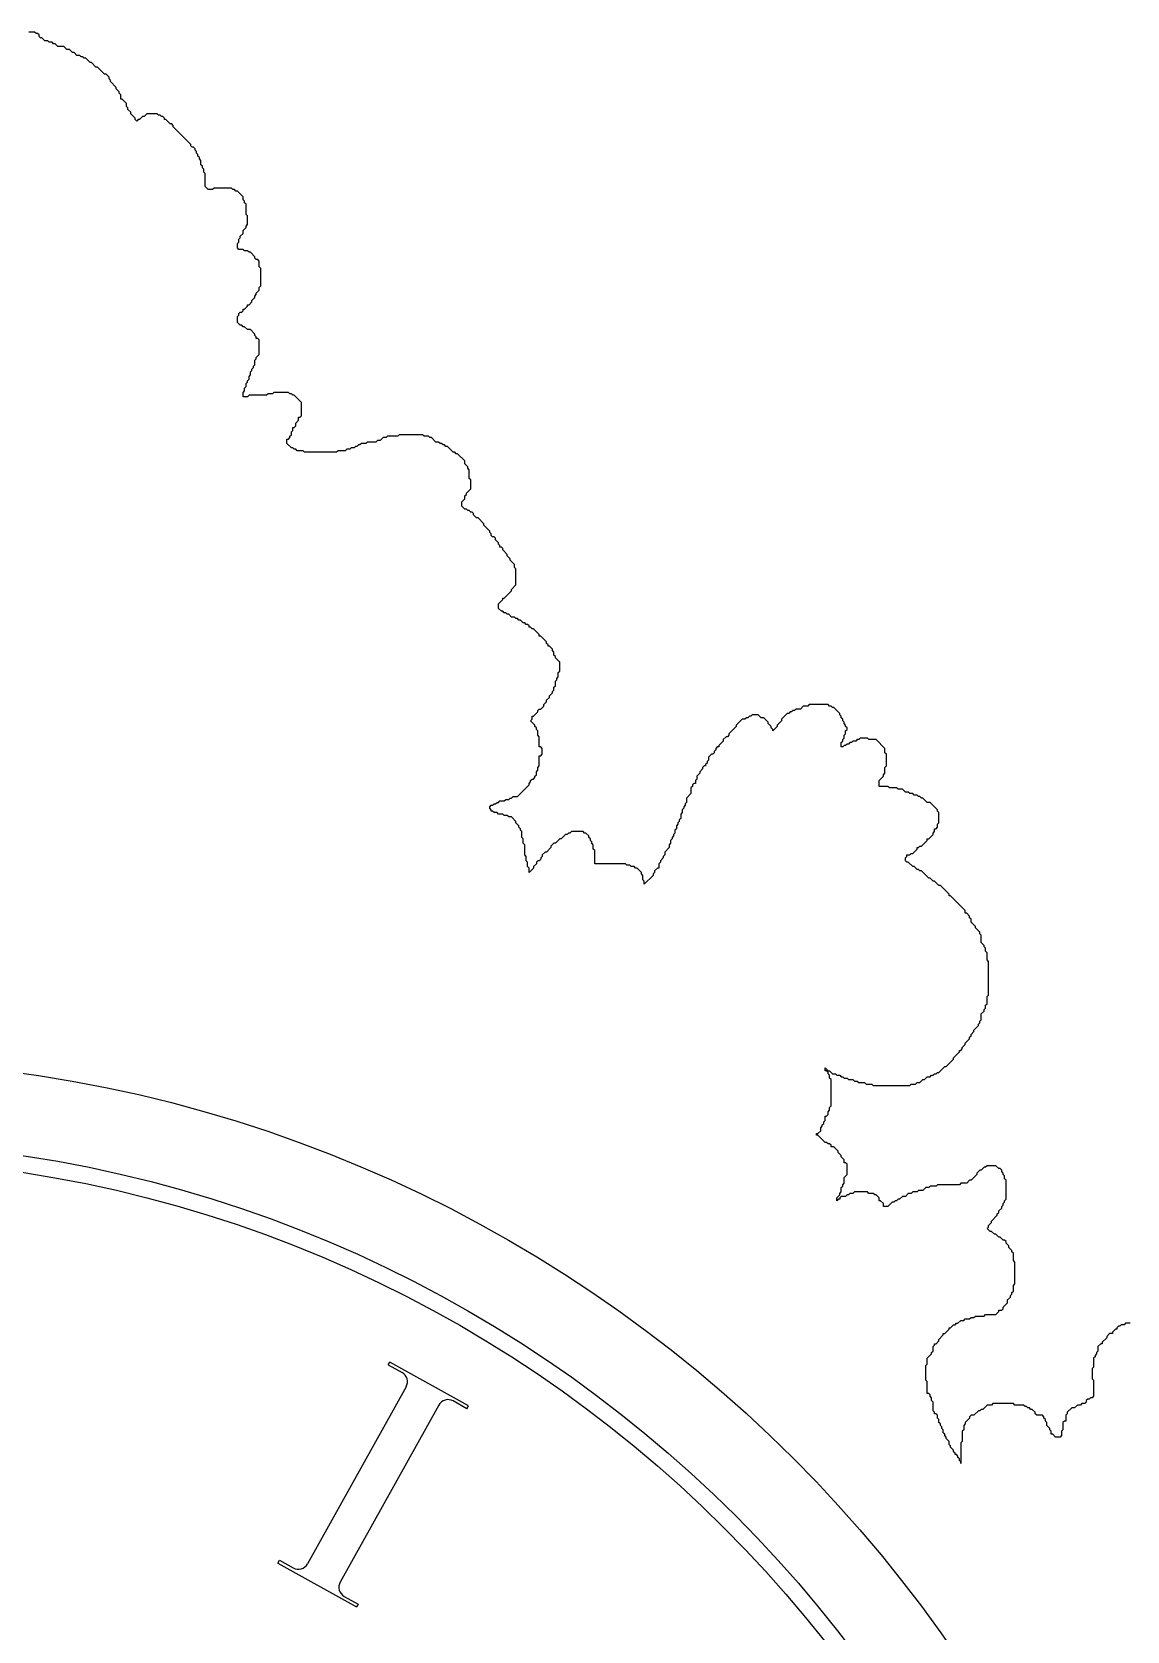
# Model space of a CAD drawing. Header units: millimetres. Extents: x 4238 to 14021, y -44 to 5418.
# Drawn here: x 4818.5 to 5081.2, y 4696.9 to 5080.5 of the extents above; entities that cross this region are included whole.
import ezdxf

# ---------------------------------------------------------------- set-up
doc = ezdxf.new("R2010")
doc.units = ezdxf.units.MM
doc.layers.add('cad-block.com', color=250, linetype='Continuous')

# ---------------------------------------------------------------- blocks, each defined once
blk = doc.blocks.new('street clock_side_cad-block.com')
at = {"color": 0}
for p, q in [((132.45, 3640.99), (132.82, 3641.65)), ((132.45, 3640.99), (135.77, 3639.14)), ((151.69, 3631.14), (132.82, 3641.65)), ((136.74, 3635.7), (113.1, 3593.26)), ((144.56, 3631.35), (120.92, 3588.9)), ((151.32, 3630.48), (148, 3632.33)), ((151.32, 3630.48), (151.69, 3631.14)), ((105.97, 3593.46), (106.34, 3594.13)), ((106.34, 3594.13), (109.66, 3592.28)), ((105.97, 3593.46), (124.84, 3582.95)), ((121.89, 3585.46), (125.21, 3583.61)), ((125.21, 3583.61), (124.84, 3582.95))]:
    blk.add_line(p, q, dxfattribs=at)
blk.add_lwpolyline([(310.45, 3650.96), (309.4, 3650.96), (309.05, 3650.61), (308.35, 3650.61), (308, 3650.26), (307.65, 3650.26), (307.3, 3649.91), (307.3, 3649.56), (306.95, 3649.56), (306.25, 3648.86), (306.25, 3648.51), (305.55, 3648.51), (304.85, 3647.81), (304.85, 3647.46), (303.8, 3646.41), (303.8, 3646.06), (303.45, 3646.06), (302.75, 3645.36), (302.75, 3644.31), (302.4, 3643.96), (302.4, 3643.61), (302.05, 3643.26), (302.05, 3642.91), (301.7, 3642.56), (301.7, 3640.46), (301.35, 3640.11), (301.35, 3637.66), (301.7, 3637.31), (301.7, 3633.46), (301.35, 3633.11), (301, 3633.11), (300.65, 3632.76), (300.3, 3632.76), (299.95, 3632.41), (299.95, 3632.06), (299.6, 3631.71), (298.9, 3631.71), (298.55, 3631.36), (297.85, 3631.36), (297.15, 3630.66), (296.45, 3630.66), (295.4, 3629.61), (295.4, 3629.26), (295.05, 3628.91), (295.05, 3627.51), (294.7, 3627.51), (294.35, 3627.16), (294.35, 3625.41), (294, 3625.06), (294, 3624.01), (293.65, 3623.66), (292.6, 3623.66), (291.9, 3624.36), (291.55, 3624.36), (291.55, 3625.06), (291.2, 3625.41), (291.2, 3625.76), (290.5, 3626.46), (290.5, 3627.16), (290.15, 3627.51), (290.15, 3627.86), (289.8, 3628.21), (289.8, 3628.56), (289.45, 3628.91), (288.05, 3628.91), (287.7, 3629.26), (287.7, 3629.61), (287, 3630.31), (286.65, 3630.31), (286.3, 3630.66), (285.95, 3630.66), (285.6, 3631.01), (285.25, 3631.01), (284.9, 3631.36), (282.8, 3631.36), (282.45, 3631.71), (277.55, 3631.71), (277.2, 3631.36), (276.15, 3631.36), (275.1, 3630.31), (274.75, 3630.31), (274.4, 3629.96), (274.05, 3629.96), (273, 3628.91), (272.3, 3628.91), (271.95, 3628.56), (271.95, 3628.21), (270.9, 3627.16), (270.9, 3626.81), (270.55, 3626.46), (270.55, 3625.41), (270.2, 3625.06), (270.2, 3622.61), (269.85, 3622.26), (269.85, 3617.36), (269.85, 3617.71), (269.5, 3618.06), (269.5, 3618.41), (269.15, 3618.76), (269.15, 3619.11), (268.8, 3619.46), (268.45, 3619.46), (268.45, 3619.81), (268.1, 3620.16), (268.1, 3620.51), (267.4, 3621.21), (267.4, 3621.56), (267.05, 3621.91), (267.05, 3622.61), (266.35, 3623.31), (266.35, 3623.66), (266, 3624.01), (266, 3624.36), (265.65, 3624.71), (265.65, 3625.41), (265.3, 3625.76), (265.3, 3626.11), (264.95, 3626.46), (264.95, 3626.81), (264.6, 3627.16), (264.6, 3627.86), (264.25, 3628.21), (264.25, 3628.91), (263.9, 3629.26), (263.55, 3629.26), (263.55, 3629.61), (263.2, 3629.96), (263.2, 3632.06), (262.85, 3632.41), (262.85, 3633.11), (262.5, 3633.46), (262.5, 3633.81), (262.15, 3634.16), (261.8, 3634.16), (261.8, 3636.96), (261.45, 3637.31), (261.45, 3640.81), (261.8, 3641.16), (261.8, 3642.56), (262.85, 3643.61), (262.85, 3643.96), (263.2, 3644.31), (263.2, 3645.36), (263.55, 3645.71), (263.55, 3646.06), (263.9, 3646.06), (264.6, 3646.76), (264.6, 3647.11), (265.65, 3648.16), (265.65, 3648.51), (266, 3648.51), (267.05, 3649.56), (267.05, 3649.91), (267.4, 3649.91), (268.1, 3650.61), (268.45, 3650.61), (268.8, 3650.96), (269.15, 3650.96), (269.85, 3651.66), (270.55, 3651.66), (270.9, 3652.01), (271.95, 3652.01), (272.3, 3652.36), (273, 3652.36), (273.35, 3652.71), (275.45, 3652.71), (275.8, 3653.06), (278.25, 3653.06), (278.95, 3653.76), (278.95, 3654.11), (279.65, 3654.11), (280, 3654.46), (280, 3654.81), (281.05, 3655.86), (281.05, 3656.56), (281.75, 3657.26), (281.75, 3657.61), (282.1, 3657.96), (282.1, 3658.31), (282.45, 3658.66), (282.45, 3660.06), (282.8, 3660.41), (282.8, 3665.66), (282.45, 3666.01), (282.45, 3667.76), (282.1, 3668.11), (282.1, 3668.46), (281.4, 3669.16), (281.4, 3669.51), (280.7, 3670.21), (280.7, 3670.56), (280.35, 3670.91), (280, 3670.91), (279.3, 3671.61), (278.95, 3671.61), (278.25, 3672.31), (277.9, 3672.31), (277.2, 3673.01), (276.85, 3673.01), (276.15, 3673.71), (276.5, 3674.06), (276.5, 3674.41), (277.2, 3675.11), (277.2, 3675.46), (278.6, 3676.86), (278.6, 3677.21), (278.95, 3677.56), (278.95, 3677.91), (279.65, 3678.61), (279.65, 3678.96), (280, 3679.31), (280, 3679.66), (280.35, 3680.01), (280.35, 3680.36), (280.7, 3680.71), (280.7, 3685.26), (280.35, 3685.61), (280.35, 3686.31), (280, 3686.66), (280, 3687.01), (279.65, 3687.36), (279.65, 3687.71), (279.3, 3688.06), (278.95, 3688.06), (278.25, 3688.76), (276.15, 3688.76), (275.8, 3688.41), (275.45, 3688.41), (274.75, 3687.71), (274.4, 3687.71), (273.7, 3687.01), (273.7, 3686.66), (272.3, 3685.26), (271.95, 3685.26), (271.25, 3684.56), (269.85, 3684.56), (269.5, 3684.21), (264.25, 3684.21), (263.9, 3683.86), (262.5, 3683.86), (262.15, 3683.51), (261.45, 3683.51), (260.75, 3682.81), (259.7, 3682.81), (259.35, 3682.46), (258.3, 3682.46), (257.95, 3682.11), (257.25, 3682.11), (256.55, 3681.41), (255.85, 3681.41), (255.15, 3680.71), (254.8, 3680.71), (254.45, 3680.36), (254.1, 3680.36), (253.75, 3680.01), (253.4, 3680.01), (252.35, 3678.96), (251.3, 3678.96), (251.3, 3679.66), (250.6, 3680.36), (250.25, 3680.36), (250.25, 3681.06), (249.55, 3681.76), (249.2, 3681.76), (248.85, 3682.11), (247.8, 3682.11), (247.45, 3682.46), (244.3, 3682.46), (243.95, 3682.11), (243.25, 3682.11), (242.9, 3681.76), (242.55, 3681.76), (242.2, 3681.41), (241.15, 3681.41), (240.8, 3681.06), (240.8, 3680.71), (240.45, 3680.71), (240.1, 3680.36), (240.1, 3681.06), (240.8, 3681.76), (240.8, 3682.11), (241.15, 3682.46), (241.15, 3683.51), (241.5, 3683.86), (241.5, 3684.21), (241.85, 3684.56), (241.85, 3685.96), (242.55, 3686.66), (242.55, 3689.11), (242.2, 3689.46), (241.85, 3689.46), (241.85, 3690.16), (241.15, 3690.86), (241.15, 3691.21), (240.45, 3691.91), (240.45, 3692.26), (239.4, 3693.31), (238.7, 3693.31), (238.7, 3693.66), (238.35, 3694.01), (238, 3694.01), (237.65, 3694.36), (237.3, 3694.36), (235.55, 3696.11), (235.2, 3696.11), (235.2, 3696.46), (235.55, 3696.46), (236.25, 3697.16), (236.25, 3697.86), (236.6, 3698.21), (236.6, 3698.56), (236.95, 3698.91), (236.95, 3699.26), (237.3, 3699.61), (237.3, 3700.66), (237.65, 3700.66), (238, 3701.01), (238, 3701.71), (238.35, 3702.06), (238.35, 3702.76), (238.7, 3703.11), (238.7, 3709.41), (238.35, 3709.76), (238.35, 3710.46), (238, 3710.81), (238, 3711.16), (237.65, 3711.51), (237.3, 3711.51), (237.3, 3712.21), (238, 3711.51), (238.35, 3711.51), (239.05, 3710.81), (239.75, 3710.81), (240.1, 3710.46), (240.8, 3710.46), (241.15, 3710.11), (241.5, 3710.11), (241.85, 3709.76), (242.55, 3709.76), (242.9, 3709.41), (243.95, 3709.41), (244.3, 3709.06), (245, 3709.06), (245.35, 3708.71), (246.75, 3708.71), (247.1, 3708.36), (248.5, 3708.36), (248.85, 3708.01), (257.6, 3708.01), (257.95, 3708.36), (259, 3708.36), (259.35, 3708.71), (260.05, 3708.71), (260.75, 3709.41), (261.1, 3709.41), (261.8, 3710.11), (262.5, 3710.11), (262.85, 3710.46), (263.2, 3710.46), (263.55, 3710.81), (263.9, 3710.81), (264.25, 3711.16), (264.6, 3711.16), (266, 3712.56), (266.35, 3712.56), (268.1, 3714.31), (268.1, 3714.66), (269.5, 3716.06), (269.5, 3716.41), (269.85, 3716.41), (270.2, 3716.76), (270.2, 3717.11), (270.9, 3717.81), (270.9, 3718.16), (271.95, 3719.21), (271.95, 3719.56), (272.3, 3719.91), (272.3, 3720.26), (273, 3720.96), (273, 3721.31), (274.05, 3722.36), (274.05, 3722.71), (274.4, 3723.06), (274.4, 3723.41), (274.75, 3723.76), (274.75, 3725.16), (275.45, 3725.86), (275.45, 3726.21), (275.8, 3726.56), (275.8, 3727.26), (276.15, 3727.61), (276.15, 3729.36), (276.5, 3729.71), (276.5, 3737.76), (276.15, 3738.11), (276.15, 3739.86), (275.8, 3740.21), (275.8, 3740.91), (275.45, 3741.26), (275.45, 3741.61), (274.75, 3742.31), (274.75, 3744.06), (274.4, 3744.41), (274.4, 3744.76), (273.35, 3745.81), (273.35, 3746.16), (272.3, 3747.21), (272.3, 3747.91), (271.95, 3748.26), (271.95, 3748.61), (271.25, 3749.31), (270.9, 3749.31), (270.9, 3750.01), (267.4, 3753.51), (267.05, 3753.51), (267.05, 3753.86), (264.95, 3755.96), (264.6, 3755.96), (263.55, 3757.01), (263.2, 3757.01), (262.5, 3757.71), (262.15, 3757.71), (260.4, 3759.46), (260.05, 3759.46), (259.7, 3759.81), (259.35, 3759.81), (258.65, 3760.51), (258.3, 3760.51), (257.25, 3761.56), (256.9, 3761.56), (256.55, 3761.91), (256.55, 3762.61), (256.9, 3762.96), (256.9, 3763.31), (257.6, 3763.31), (257.95, 3763.66), (258.3, 3763.66), (259.35, 3764.71), (259.35, 3765.06), (259.7, 3765.06), (260.05, 3765.41), (260.4, 3765.41), (261.8, 3766.81), (261.8, 3767.16), (262.15, 3767.16), (263.2, 3768.21), (263.2, 3768.56), (263.55, 3768.91), (263.55, 3769.61), (263.9, 3769.61), (264.25, 3769.96), (264.25, 3770.66), (264.6, 3771.01), (264.6, 3773.46), (264.25, 3773.81), (264.25, 3774.16), (262.5, 3775.91), (261.8, 3775.91), (260.75, 3776.96), (260.4, 3776.96), (260.05, 3777.31), (259.7, 3777.31), (259.35, 3777.66), (258.65, 3777.66), (258.3, 3778.01), (257.6, 3778.01), (257.25, 3778.36), (256.55, 3778.36), (255.85, 3779.06), (254.8, 3779.06), (254.45, 3779.41), (252.7, 3779.41), (252.35, 3779.76), (250.25, 3779.76), (250.25, 3781.16), (251.3, 3782.21), (251.3, 3782.56), (251.65, 3782.91), (251.65, 3784.31), (252, 3784.66), (252, 3787.46), (251.65, 3787.81), (251.65, 3788.86), (249.55, 3790.96), (247.8, 3790.96), (247.45, 3791.31), (245.7, 3791.31), (245.35, 3790.96), (245, 3790.96), (244.65, 3790.61), (243.95, 3790.61), (243.6, 3790.26), (243.25, 3790.26), (242.9, 3789.91), (242.55, 3789.91), (242.2, 3789.56), (241.85, 3789.56), (241.5, 3789.21), (241.15, 3789.21), (241.15, 3790.26), (241.5, 3790.61), (241.5, 3790.96), (241.85, 3791.31), (241.85, 3792.01), (242.2, 3792.36), (242.2, 3793.06), (242.55, 3793.41), (242.55, 3793.76), (242.2, 3794.11), (242.2, 3794.46), (241.85, 3794.81), (241.85, 3795.16), (241.5, 3795.51), (241.5, 3795.86), (241.15, 3796.21), (241.15, 3796.56), (240.8, 3796.91), (240.8, 3797.26), (239.4, 3798.66), (239.05, 3798.66), (238.7, 3799.01), (238.35, 3799.01), (238, 3799.36), (233.45, 3799.36), (233.1, 3799.01), (232.05, 3799.01), (231.35, 3798.31), (230.3, 3798.31), (229.95, 3797.96), (229.6, 3797.96), (229.25, 3797.61), (228.9, 3797.61), (228.55, 3797.26), (228.2, 3797.26), (226.8, 3795.86), (226.8, 3795.51), (225.75, 3794.46), (225.75, 3794.11), (224.7, 3793.06), (224.7, 3793.41), (224.35, 3793.76), (224.35, 3794.11), (223.65, 3794.81), (223.65, 3795.16), (222.6, 3796.21), (221.9, 3796.21), (221.2, 3796.91), (219.8, 3796.91), (219.45, 3796.56), (219.1, 3796.56), (218.75, 3796.21), (218.4, 3796.21), (218.05, 3795.86), (217.35, 3795.86), (215.95, 3794.46), (215.95, 3794.11), (214.2, 3792.36), (214.2, 3792.01), (213.85, 3791.66), (213.5, 3791.66), (212.8, 3790.96), (212.8, 3790.61), (211.75, 3789.56), (211.75, 3789.21), (211.4, 3789.21), (211.05, 3788.86), (211.05, 3788.51), (210.7, 3788.16), (210.7, 3787.81), (210.35, 3787.46), (210, 3787.46), (209.3, 3786.76), (209.3, 3786.06), (208.95, 3785.71), (208.95, 3785.36), (208.6, 3785.01), (208.6, 3784.66), (208.25, 3784.66), (207.9, 3784.31), (207.9, 3783.96), (207.2, 3783.26), (207.2, 3782.91), (206.5, 3782.21), (206.5, 3781.51), (206.15, 3781.16), (206.15, 3780.46), (205.8, 3780.46), (205.45, 3780.11), (205.45, 3779.76), (205.1, 3779.41), (205.1, 3778.01), (204.05, 3776.96), (204.05, 3775.91), (203.7, 3775.56), (203.7, 3775.21), (203.35, 3774.86), (203.35, 3774.51), (203, 3774.16), (203, 3773.46), (202.65, 3773.11), (202.65, 3772.06), (202.3, 3771.71), (202.3, 3771.36), (201.95, 3771.01), (201.95, 3770.66), (201.6, 3770.31), (201.6, 3769.61), (201.25, 3769.26), (201.25, 3768.56), (200.9, 3768.21), (200.9, 3767.86), (200.55, 3767.51), (200.55, 3767.16), (200.2, 3766.81), (200.2, 3766.11), (199.85, 3765.76), (199.85, 3765.06), (198.8, 3764.01), (198.8, 3763.31), (198.45, 3762.96), (198.45, 3762.61), (197.75, 3761.91), (197.75, 3761.56), (197.4, 3761.21), (197.4, 3760.16), (197.05, 3760.16), (196.35, 3759.46), (196.35, 3759.11), (196, 3758.76), (196, 3758.41), (193.9, 3756.31), (193.9, 3757.01), (193.55, 3757.36), (193.55, 3758.41), (193.2, 3758.76), (193.2, 3759.11), (192.15, 3760.16), (191.8, 3760.16), (191.45, 3760.51), (190.75, 3760.51), (190.4, 3760.86), (189.7, 3760.86), (189.35, 3761.21), (182, 3761.21), (182, 3764.36), (181.65, 3764.71), (181.65, 3765.76), (181.3, 3766.11), (181.3, 3766.46), (180.95, 3766.81), (180.95, 3767.16), (180.6, 3767.51), (180.6, 3767.86), (179.9, 3768.56), (179.55, 3768.56), (179.2, 3768.91), (176.4, 3768.91), (176.05, 3768.56), (175.7, 3768.56), (175.35, 3768.21), (175, 3768.21), (173.95, 3767.16), (173.6, 3767.16), (172.55, 3766.11), (172.2, 3766.11), (171.5, 3765.41), (171.5, 3765.06), (170.45, 3764.01), (170.1, 3764.01), (169.4, 3763.31), (169.4, 3762.96), (169.05, 3762.61), (169.05, 3762.26), (168.7, 3761.91), (168.35, 3761.91), (168, 3761.56), (168, 3761.21), (167.3, 3760.51), (167.3, 3760.16), (166.25, 3759.11), (166.25, 3760.16), (165.9, 3760.51), (165.9, 3761.56), (165.55, 3761.91), (165.55, 3762.96), (165.2, 3763.31), (165.2, 3765.76), (164.85, 3766.11), (164.85, 3767.16), (164.5, 3767.51), (164.5, 3768.91), (164.15, 3769.26), (164.15, 3769.61), (163.8, 3769.96), (163.8, 3770.31), (163.1, 3771.01), (163.1, 3771.36), (162.05, 3772.41), (161.35, 3772.41), (161, 3772.76), (160.3, 3772.76), (159.95, 3773.11), (158.9, 3773.11), (158.55, 3773.46), (157.85, 3773.46), (157.5, 3773.81), (157.15, 3773.81), (157.15, 3774.16), (156.8, 3774.51), (156.8, 3774.86), (157.15, 3775.21), (157.5, 3775.21), (157.85, 3775.56), (158.2, 3775.56), (158.55, 3775.91), (158.9, 3775.91), (159.25, 3776.26), (160.3, 3776.26), (160.65, 3776.61), (161.35, 3776.61), (161.7, 3776.96), (162.05, 3776.96), (162.4, 3777.31), (163.45, 3777.31), (166.25, 3780.11), (166.25, 3780.46), (166.6, 3780.81), (166.6, 3781.16), (166.95, 3781.51), (167.3, 3781.51), (167.65, 3781.86), (167.65, 3782.21), (168, 3782.56), (168, 3783.26), (168.35, 3783.61), (168.35, 3784.31), (168.7, 3784.66), (168.7, 3787.11), (169.05, 3787.11), (169.4, 3787.46), (169.4, 3788.86), (169.05, 3789.21), (168.7, 3789.21), (168.7, 3791.66), (168.35, 3792.01), (168.35, 3793.06), (168, 3793.41), (168, 3793.76), (167.65, 3794.11), (167.65, 3794.46), (166.6, 3795.51), (166.95, 3795.86), (166.95, 3796.56), (167.3, 3796.56), (168.35, 3797.61), (168.35, 3797.96), (168.7, 3798.31), (169.05, 3798.31), (169.75, 3799.01), (169.75, 3799.36), (170.45, 3800.06), (170.45, 3800.41), (171.15, 3801.11), (171.15, 3801.46), (171.85, 3802.16), (171.85, 3802.51), (172.2, 3802.86), (172.2, 3803.56), (172.55, 3803.91), (172.55, 3804.96), (172.9, 3805.31), (172.9, 3805.66), (173.25, 3806.01), (173.25, 3807.06), (173.6, 3807.41), (173.6, 3809.51), (172.55, 3810.56), (172.55, 3810.91), (172.2, 3811.26), (172.2, 3811.96), (171.85, 3812.31), (171.85, 3812.66), (171.15, 3813.36), (170.8, 3813.36), (170.8, 3813.71), (170.45, 3814.06), (170.45, 3814.41), (169.05, 3815.81), (168.7, 3815.81), (168.7, 3816.16), (167.3, 3817.56), (166.95, 3817.56), (166.6, 3817.91), (166.25, 3817.91), (166.25, 3818.26), (165.9, 3818.61), (165.55, 3818.61), (165.2, 3818.96), (164.85, 3818.96), (164.15, 3819.66), (163.8, 3819.66), (163.45, 3820.01), (163.1, 3820.01), (162.75, 3820.36), (162.05, 3820.36), (161.35, 3821.06), (161, 3821.06), (160.65, 3821.41), (160.3, 3821.41), (159.95, 3821.76), (159.6, 3821.76), (158.9, 3822.46), (158.9, 3823.51), (159.95, 3824.56), (159.95, 3824.91), (160.3, 3824.91), (162.05, 3826.66), (162.05, 3827.01), (163.1, 3828.06), (163.1, 3831.91), (162.75, 3832.26), (162.75, 3832.96), (161.7, 3834.01), (161.7, 3834.36), (161, 3835.06), (161, 3835.41), (159.95, 3836.46), (159.95, 3836.81), (159.6, 3837.16), (159.25, 3837.16), (159.25, 3837.51), (158.9, 3837.86), (158.9, 3838.21), (158.2, 3838.91), (158.2, 3839.26), (157.85, 3839.61), (157.5, 3839.61), (157.15, 3839.96), (157.15, 3840.31), (156.8, 3840.66), (156.8, 3841.01), (155.4, 3842.41), (155.4, 3842.76), (154, 3844.16), (153.65, 3844.16), (152.95, 3844.86), (152.95, 3845.21), (152.6, 3845.56), (152.25, 3845.56), (151.9, 3845.91), (151.55, 3845.91), (151.2, 3846.26), (150.85, 3846.26), (150.15, 3846.96), (150.15, 3848.01), (150.85, 3848.71), (150.85, 3849.41), (151.2, 3849.76), (151.2, 3850.11), (152.25, 3851.16), (152.25, 3853.26), (151.9, 3853.61), (151.9, 3855.71), (151.55, 3856.06), (151.55, 3856.41), (150.85, 3857.11), (150.85, 3857.81), (149.1, 3859.56), (148.75, 3859.56), (148.4, 3859.91), (148.05, 3859.91), (146.65, 3861.31), (146.3, 3861.31), (145.95, 3861.66), (145.6, 3861.66), (145.25, 3862.01), (144.9, 3862.01), (144.55, 3862.36), (143.85, 3862.36), (142.8, 3863.41), (142.45, 3863.41), (142.1, 3863.76), (141.05, 3863.76), (140.7, 3864.11), (135.1, 3864.11), (134.75, 3863.76), (132.3, 3863.76), (131.95, 3863.41), (131.25, 3863.41), (130.55, 3862.71), (129.85, 3862.71), (129.5, 3862.36), (127.4, 3862.36), (127.05, 3862.01), (126, 3862.01), (125.65, 3861.66), (125.3, 3861.66), (124.95, 3861.31), (124.6, 3861.31), (124.25, 3860.96), (123.55, 3860.96), (123.2, 3860.61), (122.5, 3860.61), (122.15, 3860.26), (120.4, 3860.26), (120.05, 3859.91), (112.35, 3859.91), (112, 3860.26), (110.6, 3860.26), (110.25, 3860.61), (109.9, 3860.61), (109.55, 3860.96), (109.2, 3860.96), (108.15, 3862.01), (108.15, 3863.06), (108.5, 3863.06), (108.85, 3863.41), (108.85, 3863.76), (109.2, 3864.11), (109.2, 3864.81), (109.55, 3865.16), (109.55, 3865.86), (109.9, 3865.86), (110.25, 3866.21), (110.25, 3866.91), (110.95, 3867.61), (110.95, 3868.31), (111.3, 3868.31), (111.65, 3868.66), (111.65, 3871.81), (109.9, 3873.56), (109.55, 3873.56), (109.2, 3873.91), (108.85, 3873.91), (108.5, 3874.26), (105, 3874.26), (104.65, 3873.91), (103.6, 3873.91), (103.25, 3873.56), (99.05, 3873.56), (98.7, 3873.21), (97.65, 3873.21), (97.65, 3874.26), (98, 3874.61), (98, 3875.31), (98.35, 3875.66), (98.35, 3876.36), (98.7, 3876.71), (98.7, 3877.06), (99.05, 3877.41), (99.05, 3878.11), (99.4, 3878.46), (99.4, 3879.16), (99.75, 3879.51), (99.75, 3879.86), (100.1, 3880.21), (100.1, 3880.56), (100.45, 3880.91), (100.45, 3881.96), (100.8, 3882.31), (100.8, 3882.66), (101.5, 3883.36), (101.5, 3886.86), (101.15, 3887.21), (100.8, 3887.21), (100.8, 3887.56), (100.45, 3887.91), (100.45, 3888.26), (99.4, 3889.31), (98.7, 3889.31), (98, 3890.01), (97.65, 3890.01), (97.3, 3890.36), (96.95, 3890.36), (96.25, 3891.06), (96.25, 3892.46), (96.6, 3892.81), (96.6, 3893.16), (96.95, 3893.51), (97.3, 3893.51), (97.65, 3893.86), (97.65, 3894.21), (98, 3894.21), (98.7, 3894.91), (98.7, 3895.26), (99.05, 3895.26), (99.75, 3895.96), (99.75, 3896.31), (100.45, 3897.01), (100.45, 3897.36), (100.8, 3897.71), (100.8, 3898.06), (101.5, 3898.76), (101.5, 3899.46), (101.85, 3899.81), (101.85, 3904.01), (101.5, 3904.36), (101.5, 3905.76), (101.15, 3906.11), (100.8, 3906.11), (100.45, 3906.46), (100.45, 3906.81), (99.4, 3907.86), (99.05, 3907.86), (98.7, 3908.21), (98, 3908.21), (97.65, 3908.56), (96.6, 3908.56), (96.25, 3908.91), (96.25, 3909.96), (96.6, 3910.31), (96.6, 3911.01), (96.95, 3911.36), (96.95, 3911.71), (97.65, 3912.41), (97.65, 3913.11), (98.35, 3913.81), (98.35, 3914.16), (98.7, 3914.51), (98.7, 3916.61), (98.35, 3916.96), (98.35, 3919.41), (98, 3919.76), (98, 3920.11), (97.65, 3920.46), (97.65, 3921.16), (96.25, 3922.56), (95.9, 3922.56), (95.55, 3922.91), (95.2, 3922.91), (94.85, 3923.26), (90.65, 3923.26), (90.3, 3922.91), (89.25, 3922.91), (88.55, 3923.61), (88.55, 3926.76), (88.2, 3927.11), (88.2, 3927.81), (87.85, 3928.16), (87.85, 3928.51), (87.5, 3928.86), (87.5, 3929.91), (87.15, 3930.26), (87.15, 3930.61), (86.8, 3930.96), (86.8, 3931.31), (86.45, 3931.66), (86.45, 3932.01), (86.1, 3932.36), (86.1, 3932.71), (85.75, 3933.06), (85.4, 3933.06), (85.05, 3933.41), (85.05, 3933.76), (80.85, 3937.96), (80.85, 3938.31), (80.5, 3938.66), (80.15, 3938.66), (79.1, 3939.71), (78.75, 3939.71), (78.75, 3940.06), (78.4, 3940.41), (78.05, 3940.41), (77.7, 3940.76), (77.35, 3940.76), (77, 3941.11), (74.55, 3941.11), (73.85, 3940.41), (73.5, 3940.41), (72.8, 3939.71), (72.45, 3939.71), (72.1, 3939.36), (71.75, 3939.71), (71.75, 3940.06), (70.7, 3941.11), (70.7, 3941.46), (70, 3942.16), (70, 3942.51), (69.65, 3942.86), (69.65, 3943.56), (68.6, 3944.61), (68.25, 3944.61), (68.25, 3945.66), (67.9, 3946.01), (67.9, 3946.36), (67.2, 3947.06), (67.2, 3947.41), (65.8, 3948.81), (65.8, 3949.16), (65.45, 3949.51), (65.45, 3949.86), (64.75, 3950.56), (64.4, 3950.56), (62.65, 3952.31), (62.3, 3952.31), (61.25, 3953.36), (60.9, 3953.36), (59.85, 3954.41), (59.5, 3954.41), (59.15, 3954.76), (58.8, 3954.76), (58.45, 3955.11), (57.75, 3955.11), (57.05, 3955.81), (56.7, 3955.81), (56, 3956.51), (55.3, 3956.51), (54.6, 3957.21), (53.2, 3957.21), (52.5, 3957.91), (52.15, 3957.91), (51.8, 3958.26), (51.1, 3958.26), (50.75, 3958.61), (50.05, 3958.61), (49.35, 3959.31), (49, 3959.31), (48.65, 3959.66), (48.65, 3960.01), (48.3, 3960.36), (47.95, 3960.36), (47.6, 3960.71), (46.2, 3960.71)], dxfattribs=at)
blk.add_lwpolyline([(310.45, 3650.96), (309.4, 3650.96), (309.05, 3650.61), (308.35, 3650.61), (308, 3650.26), (307.65, 3650.26), (307.3, 3649.91), (307.3, 3649.56), (306.95, 3649.56), (306.25, 3648.86), (306.25, 3648.51), (305.55, 3648.51), (304.85, 3647.81), (304.85, 3647.46), (303.8, 3646.41), (303.8, 3646.06), (303.45, 3646.06), (302.75, 3645.36), (302.75, 3644.31), (302.4, 3643.96), (302.4, 3643.61), (302.05, 3643.26), (302.05, 3642.91), (301.7, 3642.56), (301.7, 3640.46), (301.35, 3640.11), (301.35, 3637.66), (301.7, 3637.31), (301.7, 3633.46), (301.35, 3633.11), (301, 3633.11), (300.65, 3632.76), (300.3, 3632.76), (299.95, 3632.41), (299.95, 3632.06), (299.6, 3631.71), (298.9, 3631.71), (298.55, 3631.36), (297.85, 3631.36), (297.15, 3630.66), (296.45, 3630.66), (295.4, 3629.61), (295.4, 3629.26), (295.05, 3628.91), (295.05, 3627.51), (294.7, 3627.51), (294.35, 3627.16), (294.35, 3625.41), (294, 3625.06), (294, 3624.01), (293.65, 3623.66), (292.6, 3623.66), (291.9, 3624.36), (291.55, 3624.36), (291.55, 3625.06), (291.2, 3625.41), (291.2, 3625.76), (290.5, 3626.46), (290.5, 3627.16), (290.15, 3627.51), (290.15, 3627.86), (289.8, 3628.21), (289.8, 3628.56), (289.45, 3628.91), (288.05, 3628.91), (287.7, 3629.26), (287.7, 3629.61), (287, 3630.31), (286.65, 3630.31), (286.3, 3630.66), (285.95, 3630.66), (285.6, 3631.01), (285.25, 3631.01), (284.9, 3631.36), (282.8, 3631.36), (282.45, 3631.71), (277.55, 3631.71), (277.2, 3631.36), (276.15, 3631.36), (275.1, 3630.31), (274.75, 3630.31), (274.4, 3629.96), (274.05, 3629.96), (273, 3628.91), (272.3, 3628.91), (271.95, 3628.56), (271.95, 3628.21), (270.9, 3627.16), (270.9, 3626.81), (270.55, 3626.46), (270.55, 3625.41), (270.2, 3625.06), (270.2, 3622.61), (269.85, 3622.26), (269.85, 3617.36), (269.85, 3617.71), (269.5, 3618.06), (269.5, 3618.41), (269.15, 3618.76), (269.15, 3619.11), (268.8, 3619.46), (268.45, 3619.46), (268.45, 3619.81), (268.1, 3620.16), (268.1, 3620.51), (267.4, 3621.21), (267.4, 3621.56), (267.05, 3621.91), (267.05, 3622.61), (266.35, 3623.31), (266.35, 3623.66), (266, 3624.01), (266, 3624.36), (265.65, 3624.71), (265.65, 3625.41), (265.3, 3625.76), (265.3, 3626.11), (264.95, 3626.46), (264.95, 3626.81), (264.6, 3627.16), (264.6, 3627.86), (264.25, 3628.21), (264.25, 3628.91), (263.9, 3629.26), (263.55, 3629.26), (263.55, 3629.61), (263.2, 3629.96), (263.2, 3632.06), (262.85, 3632.41), (262.85, 3633.11), (262.5, 3633.46), (262.5, 3633.81), (262.15, 3634.16), (261.8, 3634.16), (261.8, 3636.96), (261.45, 3637.31), (261.45, 3640.81), (261.8, 3641.16), (261.8, 3642.56), (262.85, 3643.61), (262.85, 3643.96), (263.2, 3644.31), (263.2, 3645.36), (263.55, 3645.71), (263.55, 3646.06), (263.9, 3646.06), (264.6, 3646.76), (264.6, 3647.11), (265.65, 3648.16), (265.65, 3648.51), (266, 3648.51), (267.05, 3649.56), (267.05, 3649.91), (267.4, 3649.91), (268.1, 3650.61), (268.45, 3650.61), (268.8, 3650.96), (269.15, 3650.96), (269.85, 3651.66), (270.55, 3651.66), (270.9, 3652.01), (271.95, 3652.01), (272.3, 3652.36), (273, 3652.36), (273.35, 3652.71), (275.45, 3652.71), (275.8, 3653.06), (278.25, 3653.06), (278.95, 3653.76), (278.95, 3654.11), (279.65, 3654.11), (280, 3654.46), (280, 3654.81), (281.05, 3655.86), (281.05, 3656.56), (281.75, 3657.26), (281.75, 3657.61), (282.1, 3657.96), (282.1, 3658.31), (282.45, 3658.66), (282.45, 3660.06), (282.8, 3660.41), (282.8, 3665.66), (282.45, 3666.01), (282.45, 3667.76), (282.1, 3668.11), (282.1, 3668.46), (281.4, 3669.16), (281.4, 3669.51), (280.7, 3670.21), (280.7, 3670.56), (280.35, 3670.91), (280, 3670.91), (279.3, 3671.61), (278.95, 3671.61), (278.25, 3672.31), (277.9, 3672.31), (277.2, 3673.01), (276.85, 3673.01), (276.15, 3673.71), (276.5, 3674.06), (276.5, 3674.41), (277.2, 3675.11), (277.2, 3675.46), (278.6, 3676.86), (278.6, 3677.21), (278.95, 3677.56), (278.95, 3677.91), (279.65, 3678.61), (279.65, 3678.96), (280, 3679.31), (280, 3679.66), (280.35, 3680.01), (280.35, 3680.36), (280.7, 3680.71), (280.7, 3685.26), (280.35, 3685.61), (280.35, 3686.31), (280, 3686.66), (280, 3687.01), (279.65, 3687.36), (279.65, 3687.71), (279.3, 3688.06), (278.95, 3688.06), (278.25, 3688.76), (276.15, 3688.76), (275.8, 3688.41), (275.45, 3688.41), (274.75, 3687.71), (274.4, 3687.71), (273.7, 3687.01), (273.7, 3686.66), (272.3, 3685.26), (271.95, 3685.26), (271.25, 3684.56), (269.85, 3684.56), (269.5, 3684.21), (264.25, 3684.21), (263.9, 3683.86), (262.5, 3683.86), (262.15, 3683.51), (261.45, 3683.51), (260.75, 3682.81), (259.7, 3682.81), (259.35, 3682.46), (258.3, 3682.46), (257.95, 3682.11), (257.25, 3682.11), (256.55, 3681.41), (255.85, 3681.41), (255.15, 3680.71), (254.8, 3680.71), (254.45, 3680.36), (254.1, 3680.36), (253.75, 3680.01), (253.4, 3680.01), (252.35, 3678.96), (251.3, 3678.96), (251.3, 3679.66), (250.6, 3680.36), (250.25, 3680.36), (250.25, 3681.06), (249.55, 3681.76), (249.2, 3681.76), (248.85, 3682.11), (247.8, 3682.11), (247.45, 3682.46), (244.3, 3682.46), (243.95, 3682.11), (243.25, 3682.11), (242.9, 3681.76), (242.55, 3681.76), (242.2, 3681.41), (241.15, 3681.41), (240.8, 3681.06), (240.8, 3680.71), (240.45, 3680.71), (240.1, 3680.36), (240.1, 3681.06), (240.8, 3681.76), (240.8, 3682.11), (241.15, 3682.46), (241.15, 3683.51), (241.5, 3683.86), (241.5, 3684.21), (241.85, 3684.56), (241.85, 3685.96), (242.55, 3686.66), (242.55, 3689.11), (242.2, 3689.46), (241.85, 3689.46), (241.85, 3690.16), (241.15, 3690.86), (241.15, 3691.21), (240.45, 3691.91), (240.45, 3692.26), (239.4, 3693.31), (238.7, 3693.31), (238.7, 3693.66), (238.35, 3694.01), (238, 3694.01), (237.65, 3694.36), (237.3, 3694.36), (235.55, 3696.11), (235.2, 3696.11), (235.2, 3696.46), (235.55, 3696.46), (236.25, 3697.16), (236.25, 3697.86), (236.6, 3698.21), (236.6, 3698.56), (236.95, 3698.91), (236.95, 3699.26), (237.3, 3699.61), (237.3, 3700.66), (237.65, 3700.66), (238, 3701.01), (238, 3701.71), (238.35, 3702.06), (238.35, 3702.76), (238.7, 3703.11), (238.7, 3709.41), (238.35, 3709.76), (238.35, 3710.46), (238, 3710.81), (238, 3711.16), (237.65, 3711.51), (237.3, 3711.51), (237.3, 3712.21), (238, 3711.51), (238.35, 3711.51), (239.05, 3710.81), (239.75, 3710.81), (240.1, 3710.46), (240.8, 3710.46), (241.15, 3710.11), (241.5, 3710.11), (241.85, 3709.76), (242.55, 3709.76), (242.9, 3709.41), (243.95, 3709.41), (244.3, 3709.06), (245, 3709.06), (245.35, 3708.71), (246.75, 3708.71), (247.1, 3708.36), (248.5, 3708.36), (248.85, 3708.01), (257.6, 3708.01), (257.95, 3708.36), (259, 3708.36), (259.35, 3708.71), (260.05, 3708.71), (260.75, 3709.41), (261.1, 3709.41), (261.8, 3710.11), (262.5, 3710.11), (262.85, 3710.46), (263.2, 3710.46), (263.55, 3710.81), (263.9, 3710.81), (264.25, 3711.16), (264.6, 3711.16), (266, 3712.56), (266.35, 3712.56), (268.1, 3714.31), (268.1, 3714.66), (269.5, 3716.06), (269.5, 3716.41), (269.85, 3716.41), (270.2, 3716.76), (270.2, 3717.11), (270.9, 3717.81), (270.9, 3718.16), (271.95, 3719.21), (271.95, 3719.56), (272.3, 3719.91), (272.3, 3720.26), (273, 3720.96), (273, 3721.31), (274.05, 3722.36), (274.05, 3722.71), (274.4, 3723.06), (274.4, 3723.41), (274.75, 3723.76), (274.75, 3725.16), (275.45, 3725.86), (275.45, 3726.21), (275.8, 3726.56), (275.8, 3727.26), (276.15, 3727.61), (276.15, 3729.36), (276.5, 3729.71), (276.5, 3737.76), (276.15, 3738.11), (276.15, 3739.86), (275.8, 3740.21), (275.8, 3740.91), (275.45, 3741.26), (275.45, 3741.61), (274.75, 3742.31), (274.75, 3744.06), (274.4, 3744.41), (274.4, 3744.76), (273.35, 3745.81), (273.35, 3746.16), (272.3, 3747.21), (272.3, 3747.91), (271.95, 3748.26), (271.95, 3748.61), (271.25, 3749.31), (270.9, 3749.31), (270.9, 3750.01), (267.4, 3753.51), (267.05, 3753.51), (267.05, 3753.86), (264.95, 3755.96), (264.6, 3755.96), (263.55, 3757.01), (263.2, 3757.01), (262.5, 3757.71), (262.15, 3757.71), (260.4, 3759.46), (260.05, 3759.46), (259.7, 3759.81), (259.35, 3759.81), (258.65, 3760.51), (258.3, 3760.51), (257.25, 3761.56), (256.9, 3761.56), (256.55, 3761.91), (256.55, 3762.61), (256.9, 3762.96), (256.9, 3763.31), (257.6, 3763.31), (257.95, 3763.66), (258.3, 3763.66), (259.35, 3764.71), (259.35, 3765.06), (259.7, 3765.06), (260.05, 3765.41), (260.4, 3765.41), (261.8, 3766.81), (261.8, 3767.16), (262.15, 3767.16), (263.2, 3768.21), (263.2, 3768.56), (263.55, 3768.91), (263.55, 3769.61), (263.9, 3769.61), (264.25, 3769.96), (264.25, 3770.66), (264.6, 3771.01), (264.6, 3773.46), (264.25, 3773.81), (264.25, 3774.16), (262.5, 3775.91), (261.8, 3775.91), (260.75, 3776.96), (260.4, 3776.96), (260.05, 3777.31), (259.7, 3777.31), (259.35, 3777.66), (258.65, 3777.66), (258.3, 3778.01), (257.6, 3778.01), (257.25, 3778.36), (256.55, 3778.36), (255.85, 3779.06), (254.8, 3779.06), (254.45, 3779.41), (252.7, 3779.41), (252.35, 3779.76), (250.25, 3779.76), (250.25, 3781.16), (251.3, 3782.21), (251.3, 3782.56), (251.65, 3782.91), (251.65, 3784.31), (252, 3784.66), (252, 3787.46), (251.65, 3787.81), (251.65, 3788.86), (249.55, 3790.96), (247.8, 3790.96), (247.45, 3791.31), (245.7, 3791.31), (245.35, 3790.96), (245, 3790.96), (244.65, 3790.61), (243.95, 3790.61), (243.6, 3790.26), (243.25, 3790.26), (242.9, 3789.91), (242.55, 3789.91), (242.2, 3789.56), (241.85, 3789.56), (241.5, 3789.21), (241.15, 3789.21), (241.15, 3790.26), (241.5, 3790.61), (241.5, 3790.96), (241.85, 3791.31), (241.85, 3792.01), (242.2, 3792.36), (242.2, 3793.06), (242.55, 3793.41), (242.55, 3793.76), (242.2, 3794.11), (242.2, 3794.46), (241.85, 3794.81), (241.85, 3795.16), (241.5, 3795.51), (241.5, 3795.86), (241.15, 3796.21), (241.15, 3796.56), (240.8, 3796.91), (240.8, 3797.26), (239.4, 3798.66), (239.05, 3798.66), (238.7, 3799.01), (238.35, 3799.01), (238, 3799.36), (233.45, 3799.36), (233.1, 3799.01), (232.05, 3799.01), (231.35, 3798.31), (230.3, 3798.31), (229.95, 3797.96), (229.6, 3797.96), (229.25, 3797.61), (228.9, 3797.61), (228.55, 3797.26), (228.2, 3797.26), (226.8, 3795.86), (226.8, 3795.51), (225.75, 3794.46), (225.75, 3794.11), (224.7, 3793.06), (224.7, 3793.41), (224.35, 3793.76), (224.35, 3794.11), (223.65, 3794.81), (223.65, 3795.16), (222.6, 3796.21), (221.9, 3796.21), (221.2, 3796.91), (219.8, 3796.91), (219.45, 3796.56), (219.1, 3796.56), (218.75, 3796.21), (218.4, 3796.21), (218.05, 3795.86), (217.35, 3795.86), (215.95, 3794.46), (215.95, 3794.11), (214.2, 3792.36), (214.2, 3792.01), (213.85, 3791.66), (213.5, 3791.66), (212.8, 3790.96), (212.8, 3790.61), (211.75, 3789.56), (211.75, 3789.21), (211.4, 3789.21), (211.05, 3788.86), (211.05, 3788.51), (210.7, 3788.16), (210.7, 3787.81), (210.35, 3787.46), (210, 3787.46), (209.3, 3786.76), (209.3, 3786.06), (208.95, 3785.71), (208.95, 3785.36), (208.6, 3785.01), (208.6, 3784.66), (208.25, 3784.66), (207.9, 3784.31), (207.9, 3783.96), (207.2, 3783.26), (207.2, 3782.91), (206.5, 3782.21), (206.5, 3781.51), (206.15, 3781.16), (206.15, 3780.46), (205.8, 3780.46), (205.45, 3780.11), (205.45, 3779.76), (205.1, 3779.41), (205.1, 3778.01), (204.05, 3776.96), (204.05, 3775.91), (203.7, 3775.56), (203.7, 3775.21), (203.35, 3774.86), (203.35, 3774.51), (203, 3774.16), (203, 3773.46), (202.65, 3773.11), (202.65, 3772.06), (202.3, 3771.71), (202.3, 3771.36), (201.95, 3771.01), (201.95, 3770.66), (201.6, 3770.31), (201.6, 3769.61), (201.25, 3769.26), (201.25, 3768.56), (200.9, 3768.21), (200.9, 3767.86), (200.55, 3767.51), (200.55, 3767.16), (200.2, 3766.81), (200.2, 3766.11), (199.85, 3765.76), (199.85, 3765.06), (198.8, 3764.01), (198.8, 3763.31), (198.45, 3762.96), (198.45, 3762.61), (197.75, 3761.91), (197.75, 3761.56), (197.4, 3761.21), (197.4, 3760.16), (197.05, 3760.16), (196.35, 3759.46), (196.35, 3759.11), (196, 3758.76), (196, 3758.41), (193.9, 3756.31), (193.9, 3757.01), (193.55, 3757.36), (193.55, 3758.41), (193.2, 3758.76), (193.2, 3759.11), (192.15, 3760.16), (191.8, 3760.16), (191.45, 3760.51), (190.75, 3760.51), (190.4, 3760.86), (189.7, 3760.86), (189.35, 3761.21), (182, 3761.21), (182, 3764.36), (181.65, 3764.71), (181.65, 3765.76), (181.3, 3766.11), (181.3, 3766.46), (180.95, 3766.81), (180.95, 3767.16), (180.6, 3767.51), (180.6, 3767.86), (179.9, 3768.56), (179.55, 3768.56), (179.2, 3768.91), (176.4, 3768.91), (176.05, 3768.56), (175.7, 3768.56), (175.35, 3768.21), (175, 3768.21), (173.95, 3767.16), (173.6, 3767.16), (172.55, 3766.11), (172.2, 3766.11), (171.5, 3765.41), (171.5, 3765.06), (170.45, 3764.01), (170.1, 3764.01), (169.4, 3763.31), (169.4, 3762.96), (169.05, 3762.61), (169.05, 3762.26), (168.7, 3761.91), (168.35, 3761.91), (168, 3761.56), (168, 3761.21), (167.3, 3760.51), (167.3, 3760.16), (166.25, 3759.11), (166.25, 3760.16), (165.9, 3760.51), (165.9, 3761.56), (165.55, 3761.91), (165.55, 3762.96), (165.2, 3763.31), (165.2, 3765.76), (164.85, 3766.11), (164.85, 3767.16), (164.5, 3767.51), (164.5, 3768.91), (164.15, 3769.26), (164.15, 3769.61), (163.8, 3769.96), (163.8, 3770.31), (163.1, 3771.01), (163.1, 3771.36), (162.05, 3772.41), (161.35, 3772.41), (161, 3772.76), (160.3, 3772.76), (159.95, 3773.11), (158.9, 3773.11), (158.55, 3773.46), (157.85, 3773.46), (157.5, 3773.81), (157.15, 3773.81), (157.15, 3774.16), (156.8, 3774.51), (156.8, 3774.86), (157.15, 3775.21), (157.5, 3775.21), (157.85, 3775.56), (158.2, 3775.56), (158.55, 3775.91), (158.9, 3775.91), (159.25, 3776.26), (160.3, 3776.26), (160.65, 3776.61), (161.35, 3776.61), (161.7, 3776.96), (162.05, 3776.96), (162.4, 3777.31), (163.45, 3777.31), (166.25, 3780.11), (166.25, 3780.46), (166.6, 3780.81), (166.6, 3781.16), (166.95, 3781.51), (167.3, 3781.51), (167.65, 3781.86), (167.65, 3782.21), (168, 3782.56), (168, 3783.26), (168.35, 3783.61), (168.35, 3784.31), (168.7, 3784.66), (168.7, 3787.11), (169.05, 3787.11), (169.4, 3787.46), (169.4, 3788.86), (169.05, 3789.21), (168.7, 3789.21), (168.7, 3791.66), (168.35, 3792.01), (168.35, 3793.06), (168, 3793.41), (168, 3793.76), (167.65, 3794.11), (167.65, 3794.46), (166.6, 3795.51), (166.95, 3795.86), (166.95, 3796.56), (167.3, 3796.56), (168.35, 3797.61), (168.35, 3797.96), (168.7, 3798.31), (169.05, 3798.31), (169.75, 3799.01), (169.75, 3799.36), (170.45, 3800.06), (170.45, 3800.41), (171.15, 3801.11), (171.15, 3801.46), (171.85, 3802.16), (171.85, 3802.51), (172.2, 3802.86), (172.2, 3803.56), (172.55, 3803.91), (172.55, 3804.96), (172.9, 3805.31), (172.9, 3805.66), (173.25, 3806.01), (173.25, 3807.06), (173.6, 3807.41), (173.6, 3809.51), (172.55, 3810.56), (172.55, 3810.91), (172.2, 3811.26), (172.2, 3811.96), (171.85, 3812.31), (171.85, 3812.66), (171.15, 3813.36), (170.8, 3813.36), (170.8, 3813.71), (170.45, 3814.06), (170.45, 3814.41), (169.05, 3815.81), (168.7, 3815.81), (168.7, 3816.16), (167.3, 3817.56), (166.95, 3817.56), (166.6, 3817.91), (166.25, 3817.91), (166.25, 3818.26), (165.9, 3818.61), (165.55, 3818.61), (165.2, 3818.96), (164.85, 3818.96), (164.15, 3819.66), (163.8, 3819.66), (163.45, 3820.01), (163.1, 3820.01), (162.75, 3820.36), (162.05, 3820.36), (161.35, 3821.06), (161, 3821.06), (160.65, 3821.41), (160.3, 3821.41), (159.95, 3821.76), (159.6, 3821.76), (158.9, 3822.46), (158.9, 3823.51), (159.95, 3824.56), (159.95, 3824.91), (160.3, 3824.91), (162.05, 3826.66), (162.05, 3827.01), (163.1, 3828.06), (163.1, 3831.91), (162.75, 3832.26), (162.75, 3832.96), (161.7, 3834.01), (161.7, 3834.36), (161, 3835.06), (161, 3835.41), (159.95, 3836.46), (159.95, 3836.81), (159.6, 3837.16), (159.25, 3837.16), (159.25, 3837.51), (158.9, 3837.86), (158.9, 3838.21), (158.2, 3838.91), (158.2, 3839.26), (157.85, 3839.61), (157.5, 3839.61), (157.15, 3839.96), (157.15, 3840.31), (156.8, 3840.66), (156.8, 3841.01), (155.4, 3842.41), (155.4, 3842.76), (154, 3844.16), (153.65, 3844.16), (152.95, 3844.86), (152.95, 3845.21), (152.6, 3845.56), (152.25, 3845.56), (151.9, 3845.91), (151.55, 3845.91), (151.2, 3846.26), (150.85, 3846.26), (150.15, 3846.96), (150.15, 3848.01), (150.85, 3848.71), (150.85, 3849.41), (151.2, 3849.76), (151.2, 3850.11), (152.25, 3851.16), (152.25, 3853.26), (151.9, 3853.61), (151.9, 3855.71), (151.55, 3856.06), (151.55, 3856.41), (150.85, 3857.11), (150.85, 3857.81), (149.1, 3859.56), (148.75, 3859.56), (148.4, 3859.91), (148.05, 3859.91), (146.65, 3861.31), (146.3, 3861.31), (145.95, 3861.66), (145.6, 3861.66), (145.25, 3862.01), (144.9, 3862.01), (144.55, 3862.36), (143.85, 3862.36), (142.8, 3863.41), (142.45, 3863.41), (142.1, 3863.76), (141.05, 3863.76), (140.7, 3864.11), (135.1, 3864.11), (134.75, 3863.76), (132.3, 3863.76), (131.95, 3863.41), (131.25, 3863.41), (130.55, 3862.71), (129.85, 3862.71), (129.5, 3862.36), (127.4, 3862.36), (127.05, 3862.01), (126, 3862.01), (125.65, 3861.66), (125.3, 3861.66), (124.95, 3861.31), (124.6, 3861.31), (124.25, 3860.96), (123.55, 3860.96), (123.2, 3860.61), (122.5, 3860.61), (122.15, 3860.26), (120.4, 3860.26), (120.05, 3859.91), (112.35, 3859.91), (112, 3860.26), (110.6, 3860.26), (110.25, 3860.61), (109.9, 3860.61), (109.55, 3860.96), (109.2, 3860.96), (108.15, 3862.01), (108.15, 3863.06), (108.5, 3863.06), (108.85, 3863.41), (108.85, 3863.76), (109.2, 3864.11), (109.2, 3864.81), (109.55, 3865.16), (109.55, 3865.86), (109.9, 3865.86), (110.25, 3866.21), (110.25, 3866.91), (110.95, 3867.61), (110.95, 3868.31), (111.3, 3868.31), (111.65, 3868.66), (111.65, 3871.81), (109.9, 3873.56), (109.55, 3873.56), (109.2, 3873.91), (108.85, 3873.91), (108.5, 3874.26), (105, 3874.26), (104.65, 3873.91), (103.6, 3873.91), (103.25, 3873.56), (99.05, 3873.56), (98.7, 3873.21), (97.65, 3873.21), (97.65, 3874.26), (98, 3874.61), (98, 3875.31), (98.35, 3875.66), (98.35, 3876.36), (98.7, 3876.71), (98.7, 3877.06), (99.05, 3877.41), (99.05, 3878.11), (99.4, 3878.46), (99.4, 3879.16), (99.75, 3879.51), (99.75, 3879.86), (100.1, 3880.21), (100.1, 3880.56), (100.45, 3880.91), (100.45, 3881.96), (100.8, 3882.31), (100.8, 3882.66), (101.5, 3883.36), (101.5, 3886.86), (101.15, 3887.21), (100.8, 3887.21), (100.8, 3887.56), (100.45, 3887.91), (100.45, 3888.26), (99.4, 3889.31), (98.7, 3889.31), (98, 3890.01), (97.65, 3890.01), (97.3, 3890.36), (96.95, 3890.36), (96.25, 3891.06), (96.25, 3892.46), (96.6, 3892.81), (96.6, 3893.16), (96.95, 3893.51), (97.3, 3893.51), (97.65, 3893.86), (97.65, 3894.21), (98, 3894.21), (98.7, 3894.91), (98.7, 3895.26), (99.05, 3895.26), (99.75, 3895.96), (99.75, 3896.31), (100.45, 3897.01), (100.45, 3897.36), (100.8, 3897.71), (100.8, 3898.06), (101.5, 3898.76), (101.5, 3899.46), (101.85, 3899.81), (101.85, 3904.01), (101.5, 3904.36), (101.5, 3905.76), (101.15, 3906.11), (100.8, 3906.11), (100.45, 3906.46), (100.45, 3906.81), (99.4, 3907.86), (99.05, 3907.86), (98.7, 3908.21), (98, 3908.21), (97.65, 3908.56), (96.6, 3908.56), (96.25, 3908.91), (96.25, 3909.96), (96.6, 3910.31), (96.6, 3911.01), (96.95, 3911.36), (96.95, 3911.71), (97.65, 3912.41), (97.65, 3913.11), (98.35, 3913.81), (98.35, 3914.16), (98.7, 3914.51), (98.7, 3916.61), (98.35, 3916.96), (98.35, 3919.41), (98, 3919.76), (98, 3920.11), (97.65, 3920.46), (97.65, 3921.16), (96.25, 3922.56), (95.9, 3922.56), (95.55, 3922.91), (95.2, 3922.91), (94.85, 3923.26), (90.65, 3923.26), (90.3, 3922.91), (89.25, 3922.91), (88.55, 3923.61), (88.55, 3926.76), (88.2, 3927.11), (88.2, 3927.81), (87.85, 3928.16), (87.85, 3928.51), (87.5, 3928.86), (87.5, 3929.91), (87.15, 3930.26), (87.15, 3930.61), (86.8, 3930.96), (86.8, 3931.31), (86.45, 3931.66), (86.45, 3932.01), (86.1, 3932.36), (86.1, 3932.71), (85.75, 3933.06), (85.4, 3933.06), (85.05, 3933.41), (85.05, 3933.76), (80.85, 3937.96), (80.85, 3938.31), (80.5, 3938.66), (80.15, 3938.66), (79.1, 3939.71), (78.75, 3939.71), (78.75, 3940.06), (78.4, 3940.41), (78.05, 3940.41), (77.7, 3940.76), (77.35, 3940.76), (77, 3941.11), (74.55, 3941.11), (73.85, 3940.41), (73.5, 3940.41), (72.8, 3939.71), (72.45, 3939.71), (72.1, 3939.36), (71.75, 3939.71), (71.75, 3940.06), (70.7, 3941.11), (70.7, 3941.46), (70, 3942.16), (70, 3942.51), (69.65, 3942.86), (69.65, 3943.56), (68.6, 3944.61), (68.25, 3944.61), (68.25, 3945.66), (67.9, 3946.01), (67.9, 3946.36), (67.2, 3947.06), (67.2, 3947.41), (65.8, 3948.81), (65.8, 3949.16), (65.45, 3949.51), (65.45, 3949.86), (64.75, 3950.56), (64.4, 3950.56), (62.65, 3952.31), (62.3, 3952.31), (61.25, 3953.36), (60.9, 3953.36), (59.85, 3954.41), (59.5, 3954.41), (59.15, 3954.76), (58.8, 3954.76), (58.45, 3955.11), (57.75, 3955.11), (57.05, 3955.81), (56.7, 3955.81), (56, 3956.51), (55.3, 3956.51), (54.6, 3957.21), (53.2, 3957.21), (52.5, 3957.91), (52.15, 3957.91), (51.8, 3958.26), (51.1, 3958.26), (50.75, 3958.61), (50.05, 3958.61), (49.35, 3959.31), (49, 3959.31), (48.65, 3959.66), (48.65, 3960.01), (48.3, 3960.36), (47.95, 3960.36), (47.6, 3960.71), (46.2, 3960.71)], dxfattribs=at)
for radius in [326.38, 306.83, 302.83]:
    blk.add_circle((-1.14, 3387.79, 0.02), radius, dxfattribs=at)
for centre, start, end in [((134.54, 3636.93), 330.8784, 60.8784), ((146.77, 3630.12), 60.8784, 150.8784), ((110.89, 3594.49), 240.8784, 330.8784), ((123.13, 3587.67), 150.8784, 240.8784)]:
    blk.add_arc(centre, 2.53, start, end, dxfattribs=at)

msp = doc.modelspace()

# ---------------------------------------------------------------- block references
at = {"layer": 'cad-block.com'}
msp.add_blockref('street clock_side_cad-block.com', (4771.51, 1119.78), dxfattribs=at)

doc.saveas('drawing.dxf')
